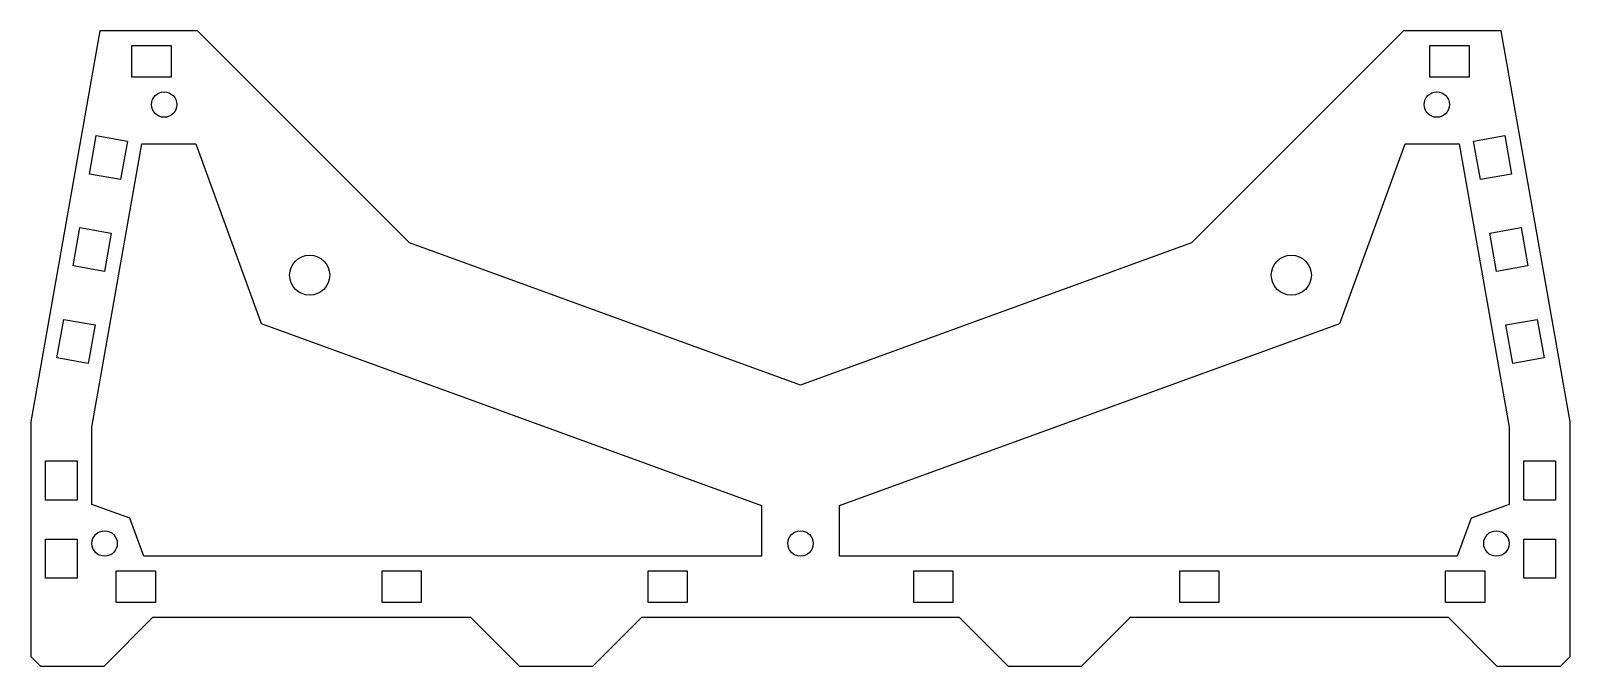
# Model space of a CAD drawing. Header units: millimetres. Extents: x 0 to 315, y -10 to 120.
import ezdxf

# ---------------------------------------------------------------- set-up
doc = ezdxf.new("R2010")
doc.units = ezdxf.units.MM

msp = doc.modelspace()

# ---------------------------------------------------------------- linework, layer by layer
for points in [[(0, -8), (2, -10), (15, -10), (25, 0), (90, 0), (100, -10), (115, -10), (125, 0), (190, 0), (200, -10), (215, -10), (225, 0), (290, 0), (300, -10), (313, -10), (315, -8), (315, 40), (300.89, 120), (280.89, 120), (237.5, 76.61), (157.5, 47.49), (77.5, 76.61), (34.11, 120), (14.11, 120), (0, 40)], [(20.7, 110.5), (20.7, 117), (28.7, 117), (28.7, 110.5)], [(286.3, 110.5), (286.3, 117), (294.3, 117), (294.3, 110.5)], [(11.98, 90.69), (13.37, 98.57), (19.77, 97.44), (18.39, 89.56)], [(303.02, 90.69), (296.61, 89.56), (295.23, 97.44), (301.63, 98.57)], [(23.1, 12.5), (20.27, 20.27), (12.5, 23.1), (12.5, 38.91), (22.73, 96.9), (33.78, 96.9), (47.17, 60.1), (149.5, 22.86), (149.5, 12.5)], [(292.27, 96.9), (302.5, 38.91), (302.5, 23.1), (294.73, 20.27), (291.9, 12.5), (165.5, 12.5), (165.5, 22.86), (267.83, 60.1), (281.22, 96.9)], [(8.67, 71.88), (10.06, 79.75), (16.46, 78.62), (15.07, 70.75)], [(299.93, 70.75), (298.54, 78.62), (304.94, 79.75), (306.33, 71.88)], [(5.35, 53.06), (6.74, 60.94), (13.14, 59.81), (11.75, 51.93)], [(309.65, 53.06), (303.25, 51.93), (301.86, 59.81), (308.26, 60.94)], [(3, 24), (3, 32), (9.5, 32), (9.5, 24)], [(312, 24), (305.5, 24), (305.5, 32), (312, 32)], [(3, 8), (3, 16), (9.5, 16), (9.5, 8)], [(312, 8), (305.5, 8), (305.5, 16), (312, 16)], [(17.5, 3), (17.5, 9.5), (25.5, 9.5), (25.5, 3)], [(71.9, 3), (71.9, 9.5), (79.9, 9.5), (79.9, 3)], [(126.3, 3), (126.3, 9.5), (134.3, 9.5), (134.3, 3)], [(180.7, 3), (180.7, 9.5), (188.7, 9.5), (188.7, 3)], [(235.1, 3), (235.1, 9.5), (243.1, 9.5), (243.1, 3)], [(289.5, 3), (289.5, 9.5), (297.5, 9.5), (297.5, 3)]]:
    msp.add_lwpolyline(points, close=True)
for centre, radius in [((27.3, 104.9), 2.6), ((287.7, 104.9), 2.6), ((57.07, 70), 4.1), ((257.93, 70), 4.1), ((15.1, 15.1), 2.6), ((157.5, 15.1), 2.6), ((299.9, 15.1), 2.6)]:
    msp.add_circle(centre, radius)

doc.saveas('drawing.dxf')
